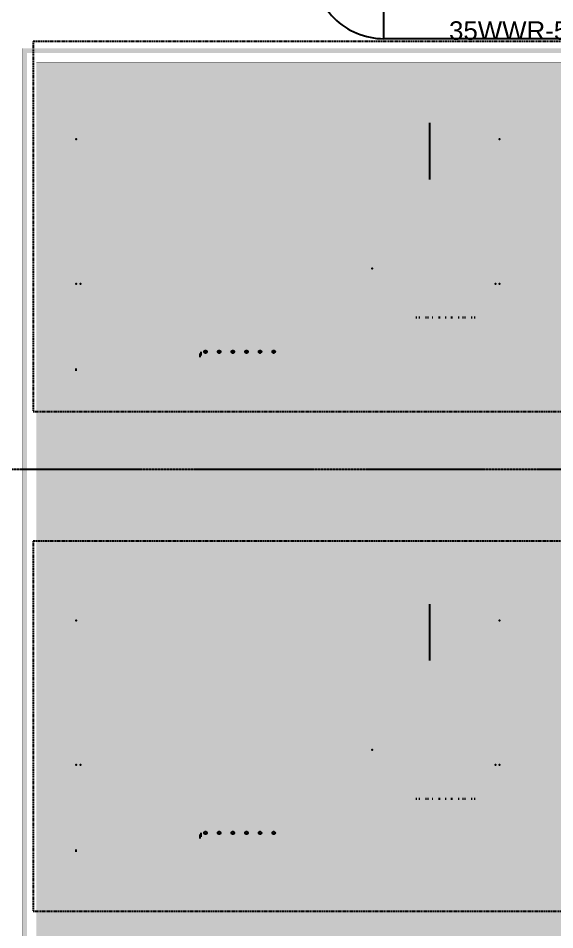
# Model space of a CAD drawing. Header units: millimetres. Extents: x -18489 to 17339, y -1599 to 10961.
# Drawn here: x -17053 to -16473, y 3245 to 4230 of the extents above; entities that cross this region are included whole.
import ezdxf
from ezdxf.enums import TextEntityAlignment as Align

# ---------------------------------------------------------------- set-up
doc = ezdxf.new("R2010")
doc.units = ezdxf.units.MM
doc.linetypes.add('188K-SM-03-F10-MECH-EQ-Y2257103$0$Micron CUP L10 HVAC EQU$0$DASHED', pattern=[19.05, 12.7, -6.35])
doc.linetypes.add('X-CUB3-L10$0$COL-CEN-LIN', pattern=[3.25, 2.5, -0.25, 0.25, -0.25])
for name, color, linetype in [('188K-SM-03-F10-MECH-EQ-Y2257103$0$0 Xref', 8, 'Continuous'), ('188K-SM-03-F10-MECH-EQ-Y2257103$0$M-EQU-FOUNDATION', 8, 'Continuous'), ('188K-SM-03-F10-MECH-EQ-Y2257103$0$Micron CUP L10 HVAC EQU$0$M-FUTURE-EQU', 253, '188K-SM-03-F10-MECH-EQ-Y2257103$0$Micron CUP L10 HVAC EQU$0$DASHED'), ('188K-SM-03-F10-MECH-EQ-Y2257103$0$Micron CUP L10 HVAC EQU$0$TRANE-UNIT', 43, 'Continuous'), ('188K-SM-07-F10-MECH-CHW PIPE-Y2257103$0$0 XC', 8, 'Continuous'), ('188K-SM-07-F10-MECH-CHW PIPE-Y2257103$0$M-P-HWR-D-29', 211, 'Continuous'), ('188K-SM-07-F10-MECH-CHW PIPE-Y2257103$0$Micron CUP L10 HVAC 2nd PIPE$0$M-P-TXT2.5', 7, 'Continuous'), ('X-CUB3-L10$0$CCL', 8, 'X-CUB3-L10$0$COL-CEN-LIN')]:
    doc.layers.add(name, color=color, linetype=linetype)
doc.styles.add('188K-SM-07-F10-MECH-CHW PIPE-Y2257103$0$Micron CUP L10 HVAC 2nd PIPE$0$Standard', font='arial.ttf')
pattern_1 = [(50, (4473.52, 709.2), (54.6554, -4.78173), [5.715, -62.865]), (355, (4473.52, 709.2), (-10.57303, 57.31705), [4.572, -50.29218]), (100.45144, (4478.076, 708.8), (44.08237, 52.53533), [4.857, -53.42707]), (46.1842, (4473.52, 724.44), (81.32371, -12.6127), [8.5725, -94.2975]), (96.63556, (4480.3, 723.39), (71.22124, 74.22784), [7.2855, -80.14068]), (351.18415, (4473.52, 724.44), (71.22124, 74.22784), [6.858, -75.43792]), (21, (4481.14, 720.63), (45.48432, -30.67956), [5.715, -62.865]), (326, (4481.14, 720.63), (18.54061, 55.25639), [4.572, -50.292]), (71.45144, (4484.93, 718.07), (64.02493, 24.57683), [4.857, -53.42698]), (37.5, (4473.521, 709.2), (0.926581, 25.366512), [0, -49.6824, 0, -51.054, 0, -50.4825]), (7.5, (4473.52, 709.2), (20.0459, 30.054172), [0, -29.1084, 0, -48.5394, 0, -19.2405]), (327.5, (4456.529, 709.2), (40.677179, -1.718623), [0, -19.05, 0, -59.436, 0, -78.867]), (317.5, (4448.91, 709.2), (44.438754, 7.62795), [0, -24.765, 0, -39.4716, 0, -56.007])]

# ---------------------------------------------------------------- blocks, each defined once
blk = doc.blocks.new('188K-SM-03-F10-MECH-EQ-Y2257103$0$Micron CUP L10 HVAC EQU$0$Trane-Unit')
at = {"layer": '188K-SM-03-F10-MECH-EQ-Y2257103$0$Micron CUP L10 HVAC EQU$0$TRANE-UNIT', "color": 0}
for p, q in [((150.52, 81.4, 111.1), (150.52, 105.4, 111.1)), ((53.13, 6.5, 67.76), (53.13, 8.09, 67.76)), ((52.77, 5.77, 67.48), (52.77, 7.37, 67.48)), ((0, 0), (0, 1))]:
    blk.add_line(p, q, dxfattribs=at)
for centre in [(55.02, 8.09, 103.74), (60.83, 8.09, 103.74), (66.64, 8.09, 103.74), (72.45, 8.09, 103.74), (78.26, 8.09, 103.74), (84.07, 8.09, 103.74)]:
    blk.add_circle(centre, 0.551, dxfattribs=at)
at = {"layer": '188K-SM-03-F10-MECH-EQ-Y2257103$0$Micron CUP L10 HVAC EQU$0$TRANE-UNIT', "color": 0, "extrusion": (0, -1, -1e-16)}
for centre, start, end in [((144.76, 105.3, -22.62), 180, 0), ((144.76, 105.3, -22.62), 0, 180), ((144.76, 112, -22.62), 180, 0), ((144.76, 112, -22.62), 0, 180), ((144.76, 118.7, -22.62), 180, 0), ((144.76, 118.7, -22.62), 0, 180), ((146.09, 106.62, -22.62), 180, 0), ((146.09, 106.62, -22.62), 0, 180), ((146.09, 109.31, -22.62), 180, 0), ((146.09, 109.31, -22.62), 0, 180), ((146.09, 112, -22.62), 180, 0), ((146.09, 112, -22.62), 0, 180), ((146.09, 114.69, -22.62), 180, 0), ((146.09, 114.69, -22.62), 0, 180), ((146.09, 117.38, -22.62), 180, 0), ((146.09, 117.38, -22.62), 0, 180), ((148.87, 106.62, -22.62), 180, 0), ((148.87, 106.62, -22.62), 0, 180), ((148.87, 117.38, -22.62), 180, 0), ((148.87, 117.38, -22.62), 0, 180), ((149.74, 105.3, -22.62), 180, 0), ((149.74, 105.3, -22.62), 0, 180), ((149.74, 118.7, -22.62), 180, 0), ((149.74, 118.7, -22.62), 0, 180), ((151.65, 106.62, -22.62), 180, 0), ((151.65, 106.62, -22.62), 0, 180), ((151.65, 117.38, -22.62), 180, 0), ((151.65, 117.38, -22.62), 0, 180), ((154.43, 106.62, -22.62), 180, 0), ((154.43, 106.62, -22.62), 0, 180), ((154.43, 117.38, -22.62), 180, 0), ((154.43, 117.38, -22.62), 0, 180), ((154.72, 105.3, -22.62), 180, 0), ((154.72, 105.3, -22.62), 0, 180), ((154.72, 118.7, -22.62), 180, 0), ((154.72, 118.7, -22.62), 0, 180), ((157.21, 106.62, -22.62), 180, 0), ((157.21, 106.62, -22.62), 0, 180), ((157.21, 117.38, -22.62), 180, 0), ((157.21, 117.38, -22.62), 0, 180), ((159.7, 105.3, -22.62), 180, 0), ((159.7, 105.3, -22.62), 0, 180), ((159.7, 118.7, -22.62), 180, 0), ((159.7, 118.7, -22.62), 0, 180), ((159.99, 106.62, -22.62), 180, 0), ((159.99, 106.62, -22.62), 0, 180), ((159.99, 117.38, -22.62), 180, 0), ((159.99, 117.38, -22.62), 0, 180), ((162.77, 106.62, -22.62), 180, 0), ((162.77, 106.62, -22.62), 0, 180), ((162.77, 117.38, -22.62), 180, 0), ((162.77, 117.38, -22.62), 0, 180), ((164.68, 105.3, -22.62), 180, 0), ((164.68, 105.3, -22.62), 0, 180), ((164.68, 118.7, -22.62), 180, 0), ((164.68, 118.7, -22.62), 0, 180), ((165.55, 106.62, -22.62), 180, 0), ((165.55, 106.62, -22.62), 0, 180), ((165.55, 117.38, -22.62), 180, 0), ((165.55, 117.38, -22.62), 0, 180), ((168.33, 106.62, -22.62), 180, 0), ((168.33, 106.62, -22.62), 0, 180), ((168.33, 109.31, -22.62), 180, 0), ((168.33, 109.31, -22.62), 0, 180), ((168.33, 112, -22.62), 180, 0), ((168.33, 112, -22.62), 0, 180), ((168.33, 114.69, -22.62), 180, 0), ((168.33, 114.69, -22.62), 0, 180), ((168.33, 117.38, -22.62), 180, 0), ((168.33, 117.38, -22.62), 0, 180), ((169.66, 105.3, -22.62), 180, 0), ((169.66, 105.3, -22.62), 0, 180), ((169.66, 112, -22.62), 180, 0), ((169.66, 112, -22.62), 0, 180), ((169.66, 118.7, -22.62), 180, 0), ((169.66, 118.7, -22.62), 0, 180)]:
    blk.add_arc(centre, 0.201, start, end, dxfattribs=at)
at = {"layer": '188K-SM-03-F10-MECH-EQ-Y2257103$0$Micron CUP L10 HVAC EQU$0$TRANE-UNIT', "color": 0, "extrusion": (-1, 0, 0)}
for p in [(0, 98.44, 79.5), (125.93, 43.42, 112)]:
    blk.add_point(p, dxfattribs=at)
at = {"layer": '188K-SM-03-F10-MECH-EQ-Y2257103$0$Micron CUP L10 HVAC EQU$0$TRANE-UNIT', "color": 0, "extrusion": (1, 0, 0)}
blk.add_point((180.24, 98.44, 79.5), dxfattribs=at)
at = {"layer": '188K-SM-03-F10-MECH-EQ-Y2257103$0$Micron CUP L10 HVAC EQU$0$TRANE-UNIT', "color": 0, "extrusion": (-1, -1e-16, 0)}
blk.add_point((0, 37.01, 19.84), dxfattribs=at)
at = {"layer": '188K-SM-03-F10-MECH-EQ-Y2257103$0$Micron CUP L10 HVAC EQU$0$TRANE-UNIT', "color": 0, "extrusion": (1, 1e-16, 0)}
blk.add_point((1.81, 37.01, 38.74), dxfattribs=at)
at = {"layer": '188K-SM-03-F10-MECH-EQ-Y2257103$0$Micron CUP L10 HVAC EQU$0$TRANE-UNIT', "color": 0, "extrusion": (-1, 1e-16, 0)}
blk.add_point((178.42, 37.01, 38.74), dxfattribs=at)
at = {"layer": '188K-SM-03-F10-MECH-EQ-Y2257103$0$Micron CUP L10 HVAC EQU$0$TRANE-UNIT', "color": 0, "extrusion": (1, -1e-16, 0)}
blk.add_point((180.24, 37.01, 19.84), dxfattribs=at)
blk = doc.blocks.new('188K-SM-03-F10-MECH-EQ-Y2257103$0$Micron CUP L10 HVAC EQU$0$A$C064865ad')
for p, q in [((-50.28, -17.04, 43.85), (-50.28, 6.96, 43.85)), ((-148.03, -92.67, 0.23), (-148.03, -91.07, 0.23)), ((-147.68, -91.94, 0.5), (-147.68, -90.34, 0.5)), ((-200.8, -98.44, -67.25), (-200.8, -97.44, -67.25))]:
    blk.add_line(p, q)
for centre in [(-145.79, -90.34, 36.49), (-139.98, -90.34, 36.49), (-134.17, -90.34, 36.49), (-128.35, -90.34, 36.49), (-122.54, -90.34, 36.49), (-116.73, -90.34, 36.49)]:
    blk.add_circle(centre, 0.551)
at = {"extrusion": (0, -1, -1e-16)}
for centre, start, end in [((-56.04, 38.05, 75.82), 180, 0), ((-56.04, 38.05, 75.82), 0, 180), ((-56.04, 44.75, 75.82), 180, 0), ((-56.04, 44.75, 75.82), 0, 180), ((-56.04, 51.45, 75.82), 180, 0), ((-56.04, 51.45, 75.82), 0, 180), ((-54.71, 39.37, 75.82), 180, 0), ((-54.71, 39.37, 75.82), 0, 180), ((-54.71, 42.06, 75.82), 180, 0), ((-54.71, 42.06, 75.82), 0, 180), ((-54.71, 44.75, 75.82), 180, 0), ((-54.71, 44.75, 75.82), 0, 180), ((-54.71, 47.44, 75.82), 180, 0), ((-54.71, 47.44, 75.82), 0, 180), ((-54.71, 50.13, 75.82), 180, 0), ((-54.71, 50.13, 75.82), 0, 180), ((-51.93, 39.37, 75.82), 180, 0), ((-51.93, 39.37, 75.82), 0, 180), ((-51.93, 50.13, 75.82), 180, 0), ((-51.93, 50.13, 75.82), 0, 180), ((-51.06, 38.05, 75.82), 180, 0), ((-51.06, 38.05, 75.82), 0, 180), ((-51.06, 51.45, 75.82), 180, 0), ((-51.06, 51.45, 75.82), 0, 180), ((-49.15, 39.37, 75.82), 180, 0), ((-49.15, 39.37, 75.82), 0, 180), ((-49.15, 50.13, 75.82), 180, 0), ((-49.15, 50.13, 75.82), 0, 180), ((-46.37, 39.37, 75.82), 180, 0), ((-46.37, 39.37, 75.82), 0, 180), ((-46.37, 50.13, 75.82), 180, 0), ((-46.37, 50.13, 75.82), 0, 180), ((-46.08, 38.05, 75.82), 180, 0), ((-46.08, 38.05, 75.82), 0, 180), ((-46.08, 51.45, 75.82), 180, 0), ((-46.08, 51.45, 75.82), 0, 180), ((-43.59, 39.37, 75.82), 180, 0), ((-43.59, 39.37, 75.82), 0, 180), ((-43.59, 50.13, 75.82), 180, 0), ((-43.59, 50.13, 75.82), 0, 180), ((-41.1, 38.05, 75.82), 180, 0), ((-41.1, 38.05, 75.82), 0, 180), ((-41.1, 51.45, 75.82), 180, 0), ((-41.1, 51.45, 75.82), 0, 180), ((-40.81, 39.37, 75.82), 180, 0), ((-40.81, 39.37, 75.82), 0, 180), ((-40.81, 50.13, 75.82), 180, 0), ((-40.81, 50.13, 75.82), 0, 180), ((-38.03, 39.37, 75.82), 180, 0), ((-38.03, 39.37, 75.82), 0, 180), ((-38.03, 50.13, 75.82), 180, 0), ((-38.03, 50.13, 75.82), 0, 180), ((-36.12, 38.05, 75.82), 180, 0), ((-36.12, 38.05, 75.82), 0, 180), ((-36.12, 51.45, 75.82), 180, 0), ((-36.12, 51.45, 75.82), 0, 180), ((-35.25, 39.37, 75.82), 180, 0), ((-35.25, 39.37, 75.82), 0, 180), ((-35.25, 50.13, 75.82), 180, 0), ((-35.25, 50.13, 75.82), 0, 180), ((-32.47, 39.37, 75.82), 180, 0), ((-32.47, 39.37, 75.82), 0, 180), ((-32.47, 42.06, 75.82), 180, 0), ((-32.47, 42.06, 75.82), 0, 180), ((-32.47, 44.75, 75.82), 180, 0), ((-32.47, 44.75, 75.82), 0, 180), ((-32.47, 47.44, 75.82), 180, 0), ((-32.47, 47.44, 75.82), 0, 180), ((-32.47, 50.13, 75.82), 180, 0), ((-32.47, 50.13, 75.82), 0, 180), ((-31.14, 38.05, 75.82), 180, 0), ((-31.14, 38.05, 75.82), 0, 180), ((-31.14, 44.75, 75.82), 180, 0), ((-31.14, 44.75, 75.82), 0, 180), ((-31.14, 51.45, 75.82), 180, 0), ((-31.14, 51.45, 75.82), 0, 180)]:
    blk.add_arc(centre, 0.201, start, end, dxfattribs=at)
at = {"extrusion": (-1, 0, 0)}
for p in [(-200.8, 0, 12.25), (-74.87, -55.02, 44.75)]:
    blk.add_point(p, dxfattribs=at)
at = {"extrusion": (1, 0, 0)}
blk.add_point((-20.57, 0, 12.25), dxfattribs=at)
at = {"extrusion": (-1, -1e-16, 0)}
blk.add_point((-200.8, -61.43, -47.41), dxfattribs=at)
at = {"extrusion": (1, 1e-16, 0)}
blk.add_point((-198.99, -61.43, -28.51), dxfattribs=at)
at = {"extrusion": (-1, 1e-16, 0)}
blk.add_point((-22.38, -61.43, -28.51), dxfattribs=at)
at = {"extrusion": (1, -1e-16, 0)}
blk.add_point((-20.57, -61.43, -47.41), dxfattribs=at)
blk.add_blockref('188K-SM-03-F10-MECH-EQ-Y2257103$0$Micron CUP L10 HVAC EQU$0$Trane-Unit', (-200.8, -98.44, -67.25))
blk = doc.blocks.new('188K-SM-03-F10-MECH-EQ-Y2257103$0$Micron CUP L10 HVAC EQU')
at = {"layer": '188K-SM-03-F10-MECH-EQ-Y2257103$0$Micron CUP L10 HVAC EQU$0$M-FUTURE-EQU', "elevation": 1960}
for points in [[(-215101.6, 30958), (-204601.6, 30958), (-204601.6, 34958), (-215101.6, 34958)], [(-215101.6, 25558), (-204601.6, 25558), (-204601.6, 29558), (-215101.6, 29558)]]:
    blk.add_lwpolyline(points, close=True, dxfattribs=at)
at = {"layer": '188K-SM-03-F10-MECH-EQ-Y2257103$0$Micron CUP L10 HVAC EQU$0$M-FUTURE-EQU', "xscale": 25.4, "yscale": 25.4, "zscale": 25.4}
for p in [(-209534.8, 33899.3, 1337.7), (-209534.8, 28699.3, 1337.7)]:
    blk.add_blockref('188K-SM-03-F10-MECH-EQ-Y2257103$0$Micron CUP L10 HVAC EQU$0$A$C064865ad', p, dxfattribs=at)
blk = doc.blocks.new('188K-SM-03-F10-MECH-EQ-Y2257103')
at = {"layer": '188K-SM-03-F10-MECH-EQ-Y2257103$0$M-EQU-FOUNDATION'}
h = blk.add_hatch(dxfattribs=at)
h.set_pattern_fill('AR-CONC', color=256, scale=0.3)
h.set_pattern_definition(pattern_1)
h.paths.add_polyline_path([(-17043.15, 4192.46), (-16393.15, 4192.46), (-16393.15, 1372.46), (-17043.15, 1372.46)], flags=16)
h.paths.add_polyline_path([(-17048.15, 4197.46), (-16388.15, 4197.46), (-16388.15, 1367.46), (-17048.15, 1367.46)])
h = blk.add_hatch(dxfattribs=at)
h.set_pattern_fill('AR-CONC', color=256, scale=0.3)
h.set_pattern_definition(pattern_1)
h.paths.add_polyline_path([(-17033.15, 4182.46), (-16403.15, 4182.46), (-16403.15, 1382.46), (-17033.15, 1382.46)])
at = {"layer": '188K-SM-03-F10-MECH-EQ-Y2257103$0$M-EQU-FOUNDATION', "const_width": 0.2}
for points in [[(-17048.15, 4197.46), (-16388.15, 4197.46), (-16388.15, 1367.46), (-17048.15, 1367.46)], [(-17043.15, 4192.46), (-16393.15, 4192.46), (-16393.15, 1372.46), (-17043.15, 1372.46)], [(-17033.15, 4182.46), (-16403.15, 4182.46), (-16403.15, 1382.46), (-17033.15, 1382.46)]]:
    blk.add_lwpolyline(points, close=True, dxfattribs=at)
at = {"layer": '188K-SM-03-F10-MECH-EQ-Y2257103$0$0 Xref', "xscale": 0.1, "yscale": 0.1, "zscale": 0.1}
blk.add_blockref('188K-SM-03-F10-MECH-EQ-Y2257103$0$Micron CUP L10 HVAC EQU', (4473.52, 709.2), dxfattribs=at)
blk = doc.blocks.new('X-CUB3-L10$0$CUB3-10')
at = {"layer": 'X-CUB3-L10$0$CCL'}
blk.add_line((720, 4462.459), (-5160, 4462.459), dxfattribs=at)
blk = doc.blocks.new('X-CUB3-L10')
at = {"layer": 'X-CUB3-L10$0$CCL'}
blk.add_blockref('X-CUB3-L10$0$CUB3-10', (-12838.15, -720), dxfattribs=at)
blk = doc.blocks.new('188K-SM-07-F10-MECH-CHW PIPE-Y2257103$0$Micron CUP L10 HVAC 2nd PIPE')
at = {"layer": '188K-SM-07-F10-MECH-CHW PIPE-Y2257103$0$Micron CUP L10 HVAC 2nd PIPE$0$M-P-TXT2.5', "style": '188K-SM-07-F10-MECH-CHW PIPE-Y2257103$0$Micron CUP L10 HVAC 2nd PIPE$0$Standard'}
blk.add_text('35WWR-500A', height=200, dxfattribs=at).set_placement((-210603.9, 35074.3), align=Align.MIDDLE_LEFT)
blk = doc.blocks.new('188K-SM-07-F10-MECH-CHW PIPE-Y2257103')
at = {"layer": '188K-SM-07-F10-MECH-CHW PIPE-Y2257103$0$M-P-HWR-D-29'}
blk.add_line((-16068.95, 4207.86), (-16657.35, 4207.86), dxfattribs=at)
at = {"layer": '188K-SM-07-F10-MECH-CHW PIPE-Y2257103$0$M-P-HWR-D-29', "elevation": 0, "flags": 128}
blk.add_lwpolyline([(-16682.75, 4284.06), (-16733.55, 4284.06, 0.414214), (-16657.35, 4207.86), (-16657.35, 4258.66, -0.414214)], format="xyb", close=True, dxfattribs=at)
at = {"layer": '188K-SM-07-F10-MECH-CHW PIPE-Y2257103$0$0 XC', "xscale": 0.1, "yscale": 0.1, "zscale": 0.1}
blk.add_blockref('188K-SM-07-F10-MECH-CHW PIPE-Y2257103$0$Micron CUP L10 HVAC 2nd PIPE', (4473.52, 709.2), dxfattribs=at)

msp = doc.modelspace()

# ---------------------------------------------------------------- block references
msp.add_blockref('188K-SM-03-F10-MECH-EQ-Y2257103', (0, 0))

# ---------------------------------------------------------------- next in the draw order: block references
for name in ['X-CUB3-L10', '188K-SM-07-F10-MECH-CHW PIPE-Y2257103']:
    msp.add_blockref(name, (0, 0))

doc.saveas('drawing.dxf')
